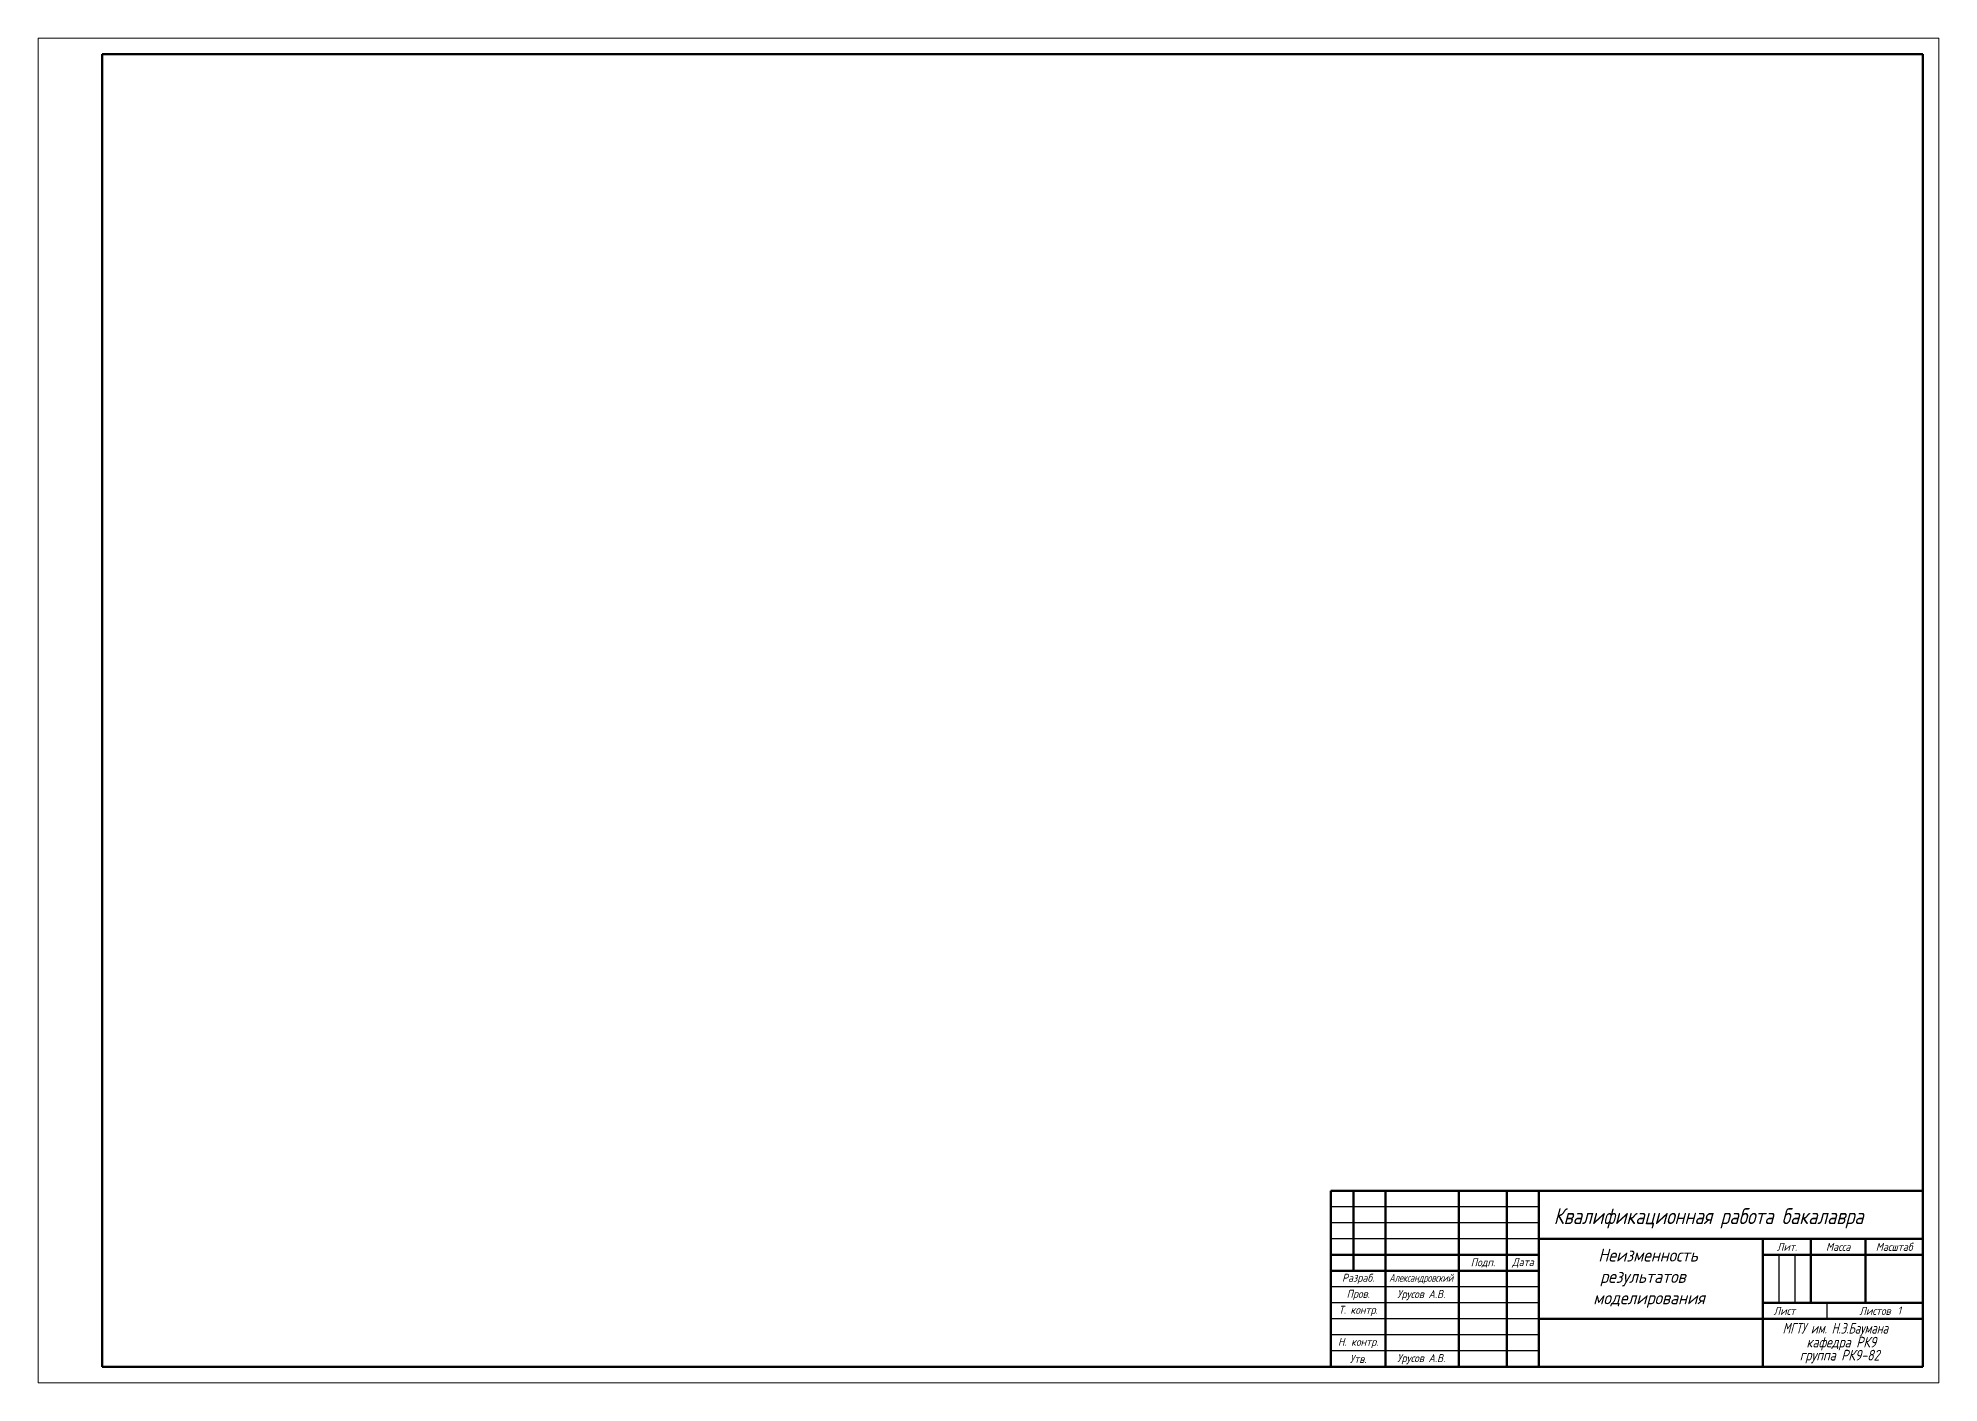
# Model space of a CAD drawing. Header units: millimetres. Extents: x 838 to 2583, y -517 to 768.
# Drawn here: x 1989 to 2583, y 174 to 594 of the extents above; entities that cross this region are included whole.
import ezdxf
from ezdxf.enums import TextEntityAlignment as Align

# ---------------------------------------------------------------- set-up
doc = ezdxf.new("R2010")
doc.units = ezdxf.units.MM
doc.layers.get('0').update_dxf_attribs({"lineweight": 30})
doc.layers.add('format', color=7, linetype='Continuous', lineweight=80)
doc.styles.add('стиль1', font='geniso.shx', dxfattribs={"oblique": 15})

msp = doc.modelspace()

# ---------------------------------------------------------------- linework, layer by layer
for p, q in [((2458.07, 228.92), (2393.07, 228.92)), ((2458.07, 223.92), (2393.07, 223.92)), ((2458.07, 218.92), (2393.07, 218.92)), ((2533.07, 213.92), (2533.07, 198.92)), ((2538.07, 213.92), (2538.07, 198.92)), ((2458.07, 203.92), (2393.07, 203.92)), ((2458.07, 198.92), (2393.07, 198.92)), ((2548.07, 198.92), (2548.07, 193.92)), ((2458.07, 193.92), (2393.07, 193.92)), ((2458.07, 188.92), (2393.07, 188.92)), ((2458.07, 183.92), (2393.07, 183.92))]:
    msp.add_line(p, q)
at = {"lineweight": 5}
msp.add_line((2583.07, 173.92), (1989.07, 173.92), dxfattribs=at)
for points in [[(2286.07, 593.92), (1989.07, 593.92), (1989.07, 383.92)], [(2583.07, 173.92), (2583.07, 593.92), (2286.07, 593.92)], [(2373.07, 173.92), (2583.07, 173.92), (2583.07, 470.92)], [(1989.07, 383.92), (1989.07, 173.92)]]:
    msp.add_lwpolyline(points, dxfattribs=at)
at = {"layer": 'format'}
for p, q in [((2009.07, 588.92), (2578.07, 588.92)), ((2009.07, 588.92), (2009.07, 178.92)), ((2578.07, 588.92), (2578.07, 178.92)), ((2393.07, 233.92), (2393.07, 178.92)), ((2393.07, 233.92), (2578.07, 233.92)), ((2400.07, 233.92), (2400.07, 208.92)), ((2410.07, 233.92), (2410.07, 178.92)), ((2433.07, 233.92), (2433.07, 178.92)), ((2448.07, 233.92), (2448.07, 178.92)), ((2458.07, 233.92), (2458.07, 178.92)), ((2578.07, 233.92), (2578.07, 178.92)), ((2458.07, 213.92), (2393.07, 213.92)), ((2458.07, 218.92), (2578.07, 218.92)), ((2528.07, 218.92), (2528.07, 178.92)), ((2528.07, 213.92), (2578.07, 213.92)), ((2543.07, 218.92), (2543.07, 198.92)), ((2560.07, 218.92), (2560.07, 198.92)), ((2458.07, 208.92), (2393.07, 208.92)), ((2528.07, 198.92), (2578.07, 198.92)), ((2458.07, 193.92), (2578.07, 193.92)), ((2009.07, 178.92), (2578.07, 178.92)), ((2578.07, 178.92), (2393.07, 178.92))]:
    msp.add_line(p, q, dxfattribs=at)

# ---------------------------------------------------------------- texts
at = {"lineweight": 25, "style": 'стиль1', "oblique": 15}
for s, height, width, p in [('Квалификационная работа бакалавра', 5, 0.9, (2462.68, 223.52)), ('МГТУ им. Н.Э.Баумана', 3.3333, 0.8, (2534.2, 189.34)), ('группа РК9-82', 3.3333, 0.9, (2539.54, 180.93)), ('кафедра РК9', 3.3333, 0.9, (2541.66, 185))]:
    msp.add_text(s, height=height, dxfattribs=dict(at, width=width)).set_placement(p)
at = {"lineweight": 25, "insert": (2460.36, 215.83), "char_height": 4, "width": 66.1939, "attachment_point": 1, "style": 'стиль1'}
msp.add_mtext('\\pi16.236;Неизменность\\P\\pi16.815;результатов\\P\\pi14.675;моделирования', dxfattribs=at)
at = {"layer": 'format', "lineweight": -3, "style": 'стиль1', "oblique": 15}
for s, p in [('Лит.', (2535.57, 216.42)), ('Масса', (2551.57, 216.42)), ('Масштаб', (2569.07, 216.42)), ('Разраб.', (2401.57, 206.42)), ('Подп.', (2440.57, 211.42)), ('Дата', (2453.07, 211.42)), ('Пров.', (2401.57, 201.42)), ('Урусов А.В.', (2421.26, 201.35)), ('Т. контр.', (2401.57, 196.42)), ('Лист', (2534.77, 196.42)), ('Листов', (2563.07, 196.42)), ('1', (2570.67, 196.53)), ('Н. контр.', (2401.57, 186.42)), ('Утв.', (2401.57, 181.42)), ('Урусов А.В.', (2421.26, 181.35))]:
    msp.add_text(s, height=2.5, dxfattribs=at).set_placement(p, align=Align.MIDDLE)
at = {"layer": 'format', "lineweight": -3, "style": 'стиль1', "oblique": 15, "width": 0.8}
msp.add_text('Александровский', height=2.5, dxfattribs=at).set_placement((2421.26, 206.42), align=Align.MIDDLE)

doc.saveas('drawing.dxf')
